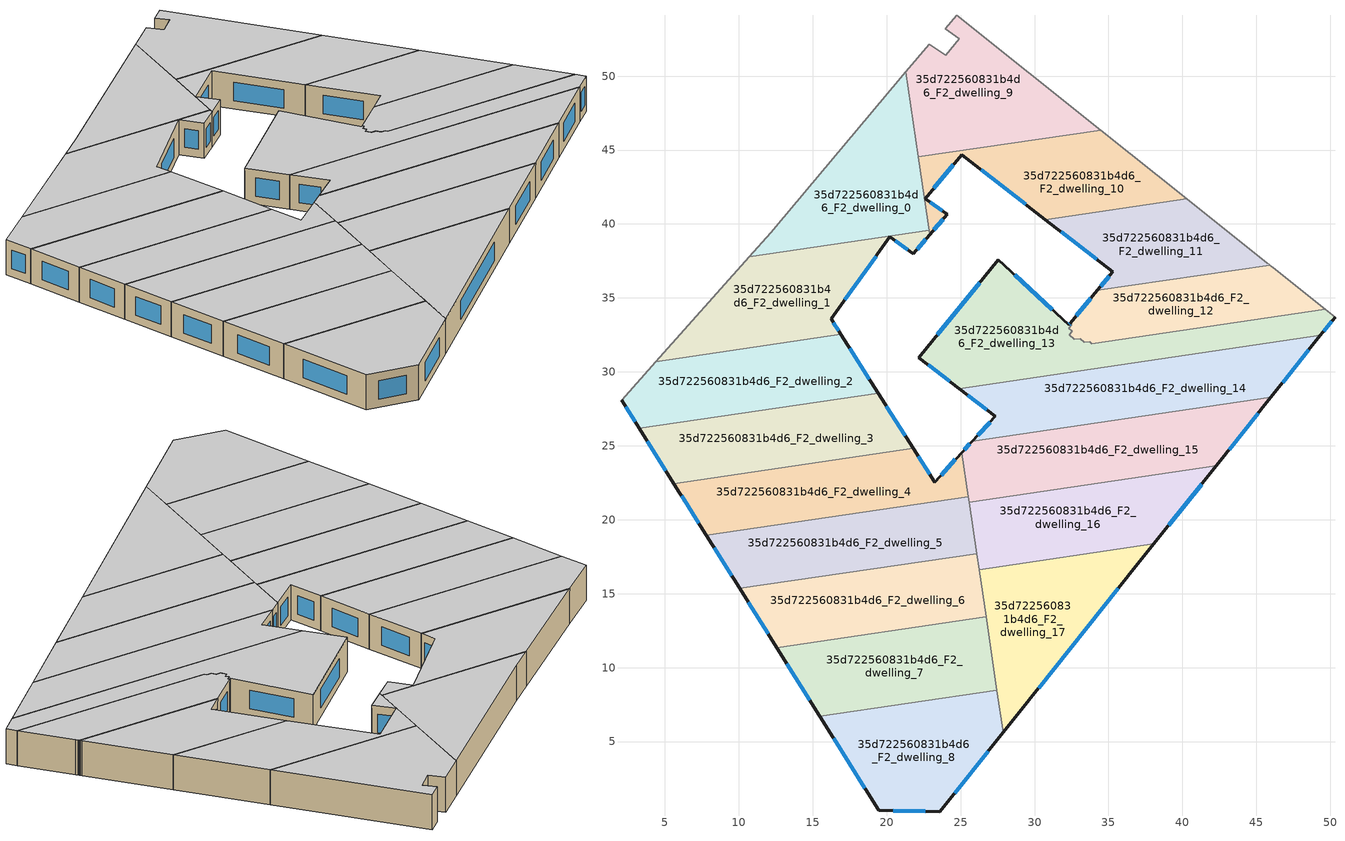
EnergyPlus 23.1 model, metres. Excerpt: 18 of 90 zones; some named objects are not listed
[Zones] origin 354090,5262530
35d722560831b4d6_F2_dwelling_0
 floor to 35d722560831b4d6_F1_dwelling_0 (EU_floor_Construction): 21.3,50.28 22.92,39.29 22.88,39.57 10.72,37.78 12.18,39.42 z6
 wall to 35d722560831b4d6_F2_dwelling_1 (EU_wall_Construction): 10.72,37.78 22.88,39.57 22.92,39.29 z6:9
 wall adiabatic (EU_wall_Construction): 21.3,50.28 12.18,39.42 10.72,37.78 z6:9
 wall to 35d722560831b4d6_F2_dwelling_9 (EU_wall_Construction): 22.15,44.54 21.3,50.28 z6:9
 wall to 35d722560831b4d6_F2_dwelling_10 (EU_wall_Construction): 22.92,39.29 22.15,44.54 z6:9
 ceiling to 35d722560831b4d6_F3_dwelling_0 (EU_floor_Construction): 22.92,39.29 21.3,50.28 12.18,39.42 10.72,37.78 22.88,39.57 z9
35d722560831b4d6_F2_dwelling_1
 floor to 35d722560831b4d6_F1_dwelling_1 (EU_floor_Construction): 22.88,39.57 22.92,39.29 21.79,37.99 20.22,39.14 16.24,33.58 16.9,32.53 4.39,30.69 10.72,37.78 z6
 wall outside (EU_wall_Construction): 16.9,32.53 16.24,33.58 20.22,39.14 21.79,37.99 22.92,39.29 z6:9
 wall to 35d722560831b4d6_F2_dwelling_2 (EU_wall_Construction): 4.39,30.69 16.9,32.53 z6:9
 wall adiabatic (EU_wall_Construction): 10.72,37.78 4.39,30.69 z6:9
 window (EU_Window_Construction): 17.17,34.88 19.28,37.83 / 16.75,32.77 16.39,33.33 / 22.05,38.29 22.65,38.98 / 20.59,38.87 21.42,38.26 z6.7:8.3
 ceiling to 35d722560831b4d6_F3_dwelling_1 (EU_floor_Construction): 16.9,32.53 16.24,33.58 20.22,39.14 21.79,37.99 22.92,39.29 22.88,39.57 10.72,37.78 4.39,30.69 z9
35d722560831b4d6_F2_dwelling_10
 floor to 35d722560831b4d6_F1_dwelling_10 (EU_floor_Construction): 40.29,41.71 30.73,40.3 25.08,44.69 22.6,41.71 24.09,40.64 22.92,39.29 22.15,44.54 34.47,46.35 z6
 wall outside (EU_wall_Construction): 22.92,39.29 24.09,40.64 22.6,41.71 25.08,44.69 30.73,40.3 z6:9
 wall to 35d722560831b4d6_F2_dwelling_9 (EU_wall_Construction): 34.47,46.35 22.15,44.54 z6:9
 wall adiabatic (EU_wall_Construction): 40.29,41.71 34.47,46.35 z6:9
 wall to 35d722560831b4d6_F2_dwelling_11 (EU_wall_Construction): 30.73,40.3 40.29,41.71 z6:9
 window (EU_Window_Construction): 23.18,42.41 24.49,43.99 / 23.74,40.89 22.95,41.46 / 23.19,39.61 23.82,40.32 / 26.4,43.66 29.4,41.33 z6.7:8.3
 ceiling to 35d722560831b4d6_F3_dwelling_10 (EU_floor_Construction): 40.29,41.71 34.47,46.35 22.15,44.54 22.92,39.29 24.09,40.64 22.6,41.71 25.08,44.69 30.73,40.3 z9
35d722560831b4d6_F2_dwelling_11
 floor to 35d722560831b4d6_F1_dwelling_11 (EU_floor_Construction): 45.75,37.35 45.86,37.26 45.91,37.22 34.23,35.5 35.28,36.77 30.73,40.3 40.29,41.71 z6
 wall outside (EU_wall_Construction): 30.73,40.3 35.28,36.77 34.23,35.5 z6:9
 wall adiabatic (EU_wall_Construction): 45.91,37.22 45.86,37.26 45.75,37.35 40.29,41.71 z6:9
 wall to 35d722560831b4d6_F2_dwelling_12 (EU_wall_Construction): 34.23,35.5 45.91,37.22 z6:9
 window (EU_Window_Construction): 31.8,39.47 34.22,37.6 / 35.04,36.47 34.48,35.8 z6.7:8.3
 ceiling to 35d722560831b4d6_F3_dwelling_11 (EU_floor_Construction): 45.91,37.22 45.86,37.26 45.75,37.35 40.29,41.71 30.73,40.3 35.28,36.77 34.23,35.5 z9
35d722560831b4d6_F2_dwelling_12
 floor to 35d722560831b4d6_F1_dwelling_12 (EU_floor_Construction): 49.65,34.24 33.88,31.92 33.74,32.05 33.36,31.99 33.08,32.25 32.7,32.2 32.35,32.52 32.54,32.75 32.32,32.96 32.52,33.19 32.4,33.29 34.23,35.5 45.91,37.22 46.02,37.13 46.12,37.05 z6
 wall outside (EU_wall_Construction): 34.23,35.5 32.4,33.29 z6:9
 wall adiabatic (EU_wall_Construction): 49.65,34.24 46.12,37.05 46.02,37.13 45.91,37.22 z6:9
 wall to 35d722560831b4d6_F2_dwelling_13 (EU_wall_Construction): 32.4,33.29 32.52,33.19 32.32,32.96 32.54,32.75 32.35,32.52 32.7,32.2 33.08,32.25 33.36,31.99 33.74,32.05 33.88,31.92 49.65,34.24 z6:9
 window (EU_Window_Construction): 33.8,34.98 32.83,33.81 z6.7:8.3
 ceiling to 35d722560831b4d6_F3_dwelling_12 (EU_floor_Construction): 49.65,34.24 46.12,37.05 46.02,37.13 45.91,37.22 34.23,35.5 32.4,33.29 32.52,33.19 32.32,32.96 32.54,32.75 32.35,32.52 32.7,32.2 33.08,32.25 33.36,31.99 33.74,32.05 33.88,31.92 z9
35d722560831b4d6_F2_dwelling_13
 floor to 35d722560831b4d6_F1_dwelling_13 (EU_floor_Construction): 49.65,34.24 50.32,33.71 49.33,32.47 24.9,28.87 22.17,30.96 27.54,37.6 32.31,33.18 32.4,33.29 32.52,33.19 32.32,32.96 32.54,32.75 32.35,32.52 32.7,32.2 33.08,32.25 33.36,31.99 33.74,32.05 33.88,31.92 z6
 wall outside (EU_wall_Construction): 32.4,33.29 32.31,33.18 27.54,37.6 22.17,30.96 24.9,28.87 / 49.33,32.47 50.32,33.71 z6:9
 wall adiabatic (EU_wall_Construction): 50.32,33.71 49.65,34.24 z6:9
 wall to 35d722560831b4d6_F2_dwelling_14 (EU_wall_Construction): 24.9,28.87 49.33,32.47 z6:9
 window (EU_Window_Construction): 26.28,36.04 23.43,32.52 / 31.19,34.21 28.66,36.56 / 32.38,33.26 32.33,33.2 / 49.56,32.76 50.08,33.41 / 22.81,30.47 24.26,29.36 z6.7:8.3
 ceiling to 35d722560831b4d6_F3_dwelling_13 (EU_floor_Construction): 49.33,32.47 50.32,33.71 49.65,34.24 33.88,31.92 33.74,32.05 33.36,31.99 33.08,32.25 32.7,32.2 32.35,32.52 32.54,32.75 32.32,32.96 32.52,33.19 32.4,33.29 32.31,33.18 27.54,37.6 22.17,30.96 24.9,28.87 z9
35d722560831b4d6_F2_dwelling_14
 floor to 35d722560831b4d6_F1_dwelling_14 (EU_floor_Construction): 49.33,32.47 45.99,28.29 25.8,25.31 27.35,26.99 24.9,28.87 z6
 wall outside (EU_wall_Construction): 24.9,28.87 27.35,26.99 25.8,25.31 / 45.99,28.29 49.33,32.47 z6:9
 wall to 35d722560831b4d6_F2_dwelling_15 (EU_wall_Construction): 25.8,25.31 45.99,28.29 z6:9
 window (EU_Window_Construction): 25.48,28.43 26.78,27.43 / 46.77,29.27 48.54,31.48 / 26.99,26.6 26.16,25.71 z6.7:8.3
 ceiling to 35d722560831b4d6_F3_dwelling_14 (EU_floor_Construction): 45.99,28.29 49.33,32.47 24.9,28.87 27.35,26.99 25.8,25.31 z9
35d722560831b4d6_F2_dwelling_15
 floor to 35d722560831b4d6_F1_dwelling_15 (EU_floor_Construction): 45.99,28.29 42.29,23.66 25.58,21.2 25.09,24.54 25.8,25.31 z6
 wall outside (EU_wall_Construction): 42.29,23.66 45.99,28.29 / 25.8,25.31 25.09,24.54 z6:9
 wall to 35d722560831b4d6_F2_dwelling_16 (EU_wall_Construction): 25.58,21.2 42.29,23.66 z6:9
 wall to 35d722560831b4d6_F2_dwelling_4 (EU_wall_Construction): 25.09,24.54 25.53,21.55 z6:9
 wall to 35d722560831b4d6_F2_dwelling_5 (EU_wall_Construction): 25.53,21.55 25.58,21.2 z6:9
 window (EU_Window_Construction): 43.16,24.74 45.12,27.2 / 25.63,25.13 25.25,24.73 z6.7:8.3
 ceiling to 35d722560831b4d6_F3_dwelling_15 (EU_floor_Construction): 42.29,23.66 45.99,28.29 25.8,25.31 25.09,24.54 25.58,21.2 z9
35d722560831b4d6_F2_dwelling_16
 floor to 35d722560831b4d6_F1_dwelling_16 (EU_floor_Construction): 42.29,23.66 38.07,18.37 26.25,16.63 25.58,21.2 z6
 wall outside (EU_wall_Construction): 38.07,18.37 42.29,23.66 z6:9
 wall to 35d722560831b4d6_F2_dwelling_17 (EU_wall_Construction): 26.25,16.63 38.07,18.37 z6:9
 wall to 35d722560831b4d6_F2_dwelling_5 (EU_wall_Construction): 25.58,21.2 26.09,17.72 z6:9
 wall to 35d722560831b4d6_F2_dwelling_6 (EU_wall_Construction): 26.09,17.72 26.25,16.63 z6:9
 window (EU_Window_Construction): 39.06,19.61 41.3,22.42 z6.7:8.3
 ceiling to 35d722560831b4d6_F3_dwelling_16 (EU_floor_Construction): 38.07,18.37 42.29,23.66 25.58,21.2 26.25,16.63 z9
35d722560831b4d6_F2_dwelling_17
 floor to 35d722560831b4d6_F1_dwelling_17 (EU_floor_Construction): 38.07,18.37 27.88,5.62 26.25,16.63 z6
 wall outside (EU_wall_Construction): 27.88,5.62 38.07,18.37 z6:9
 wall to 35d722560831b4d6_F2_dwelling_7 (EU_wall_Construction): 26.72,13.43 27.45,8.48 z6:9
 wall to 35d722560831b4d6_F2_dwelling_6 (EU_wall_Construction): 26.25,16.63 26.72,13.43 z6:9
 wall to 35d722560831b4d6_F2_dwelling_8 (EU_wall_Construction): 27.45,8.48 27.88,5.62 z6:9
 window (EU_Window_Construction): 30.27,8.61 35.67,15.38 z6.7:8.3
 ceiling to 35d722560831b4d6_F3_dwelling_17 (EU_floor_Construction): 27.88,5.62 38.07,18.37 26.25,16.63 z9
35d722560831b4d6_F2_dwelling_2
 floor to 35d722560831b4d6_F1_dwelling_2 (EU_floor_Construction): 16.9,32.53 19.43,28.55 3.27,26.18 2.07,28.09 4.39,30.69 z6
 wall outside (EU_wall_Construction): 19.43,28.55 16.9,32.53 / 2.07,28.09 3.27,26.18 z6:9
 wall adiabatic (EU_wall_Construction): 4.39,30.69 2.07,28.09 z6:9
 wall to 35d722560831b4d6_F2_dwelling_3 (EU_wall_Construction): 3.27,26.18 19.43,28.55 z6:9
 window (EU_Window_Construction): 18.83,29.49 17.49,31.6 / 2.35,27.64 2.99,26.63 z6.7:8.3
 ceiling to 35d722560831b4d6_F3_dwelling_2 (EU_floor_Construction): 19.43,28.55 16.9,32.53 4.39,30.69 2.07,28.09 3.27,26.18 z9
35d722560831b4d6_F2_dwelling_3
 floor to 35d722560831b4d6_F1_dwelling_3 (EU_floor_Construction): 19.43,28.55 21.8,24.82 5.62,22.44 3.27,26.18 z6
 wall outside (EU_wall_Construction): 21.8,24.82 19.43,28.55 / 3.27,26.18 5.62,22.44 z6:9
 wall to 35d722560831b4d6_F2_dwelling_4 (EU_wall_Construction): 5.62,22.44 21.8,24.82 z6:9
 window (EU_Window_Construction): 21.24,25.7 19.98,27.68 / 3.82,25.3 5.07,23.31 z6.7:8.3
 ceiling to 35d722560831b4d6_F3_dwelling_3 (EU_floor_Construction): 21.8,24.82 19.43,28.55 3.27,26.18 5.62,22.44 z9
35d722560831b4d6_F2_dwelling_4
 floor to 35d722560831b4d6_F1_dwelling_4 (EU_floor_Construction): 25.09,24.54 25.53,21.55 7.81,18.94 5.62,22.44 21.8,24.82 23.24,22.55 z6
 wall outside (EU_wall_Construction): 5.62,22.44 7.81,18.94 / 25.09,24.54 23.24,22.55 21.8,24.82 z6:9
 wall to 35d722560831b4d6_F2_dwelling_5 (EU_wall_Construction): 7.81,18.94 25.53,21.55 z6:9
 window (EU_Window_Construction): 6.13,21.61 7.29,19.76 / 22.9,23.08 22.14,24.29 / 24.65,24.08 23.68,23.02 z6.7:8.3
 ceiling to 35d722560831b4d6_F3_dwelling_4 (EU_floor_Construction): 25.53,21.55 25.09,24.54 23.24,22.55 21.8,24.82 5.62,22.44 7.81,18.94 z9
35d722560831b4d6_F2_dwelling_5
 floor to 35d722560831b4d6_F1_dwelling_5 (EU_floor_Construction): 25.53,21.55 26.09,17.72 10.06,15.36 7.81,18.94 z6
 wall outside (EU_wall_Construction): 7.81,18.94 10.06,15.36 z6:9
 wall to 35d722560831b4d6_F2_dwelling_6 (EU_wall_Construction): 10.06,15.36 26.09,17.72 z6:9
 window (EU_Window_Construction): 8.34,18.1 9.53,16.2 z6.7:8.3
 ceiling to 35d722560831b4d6_F3_dwelling_5 (EU_floor_Construction): 26.09,17.72 25.53,21.55 7.81,18.94 10.06,15.36 z9
35d722560831b4d6_F2_dwelling_6
 floor to 35d722560831b4d6_F1_dwelling_6 (EU_floor_Construction): 26.09,17.72 26.72,13.43 12.57,11.35 10.06,15.36 z6
 wall outside (EU_wall_Construction): 10.06,15.36 12.57,11.35 z6:9
 wall to 35d722560831b4d6_F2_dwelling_7 (EU_wall_Construction): 12.57,11.35 26.72,13.43 z6:9
 window (EU_Window_Construction): 10.65,14.42 11.98,12.29 z6.7:8.3
 ceiling to 35d722560831b4d6_F3_dwelling_6 (EU_floor_Construction): 26.72,13.43 26.09,17.72 10.06,15.36 12.57,11.35 z9
35d722560831b4d6_F2_dwelling_7
 floor to 35d722560831b4d6_F1_dwelling_7 (EU_floor_Construction): 26.72,13.43 27.45,8.48 15.47,6.72 12.57,11.35 z6
 wall outside (EU_wall_Construction): 12.57,11.35 15.47,6.72 z6:9
 wall to 35d722560831b4d6_F2_dwelling_8 (EU_wall_Construction): 15.47,6.72 27.45,8.48 z6:9
 window (EU_Window_Construction): 13.25,10.26 14.79,7.81 z6.7:8.3
 ceiling to 35d722560831b4d6_F3_dwelling_7 (EU_floor_Construction): 27.45,8.48 26.72,13.43 12.57,11.35 15.47,6.72 z9
35d722560831b4d6_F2_dwelling_8
 floor to 35d722560831b4d6_F1_dwelling_8 (EU_floor_Construction): 27.45,8.48 27.88,5.62 23.59,0.25 19.46,0.36 15.47,6.72 z6
 wall outside (EU_wall_Construction): 15.47,6.72 19.46,0.36 23.59,0.25 27.88,5.62 z6:9
 window (EU_Window_Construction): 16.41,5.23 18.53,1.85 / 24.6,1.51 26.87,4.36 / 20.43,0.33 22.62,0.28 z6.7:8.3
 ceiling to 35d722560831b4d6_F3_dwelling_8 (EU_floor_Construction): 23.59,0.25 27.88,5.62 27.45,8.48 15.47,6.72 19.46,0.36 z9
35d722560831b4d6_F2_dwelling_9
 floor to 35d722560831b4d6_F1_dwelling_9 (EU_floor_Construction): 34.47,46.35 22.15,44.54 21.3,50.28 22.87,52.16 24,51.41 24.92,52.54 23.97,53.19 24.74,54.11 z6
 wall adiabatic (EU_wall_Construction): 34.47,46.35 24.74,54.11 23.97,53.19 24.92,52.54 24,51.41 22.87,52.16 21.3,50.28 z6:9
 ceiling to 35d722560831b4d6_F3_dwelling_9 (EU_floor_Construction): 34.47,46.35 24.74,54.11 23.97,53.19 24.92,52.54 24,51.41 22.87,52.16 21.3,50.28 22.15,44.54 z9
[Building]
EU S2 Campaign: North Axis=0; Terrain=City; Solar Distribution=FullExterior
[Site:Location]
Budapest.Ferenc.Liszt.Intl.AP: Latitude=47.437; Longitude=19.256; Time Zone=1; Elevation=185
[SizingPeriod:WeatherFileDays]
AnnualSizingPeriod: Begin Month=1; Begin Day of Month=1; End Month=12; End Day of Month=31; Day of Week for Start Day=Monday; Use Weather File Daylight Saving Period=No; Use Weather File Rain and Snow Indicators=No
[MATERIAL]
EU_InternalMass_Material: Roughness=MediumRough; Thickness=0.1; Conductivity=1; Density=1800; Specific Heat=900; Thermal Absorptance=0.9; Solar Absorptance=0.7; Visible Absorptance=0.7
[MATERIAL:NOMASS] Roughness=MediumRough; Thermal Absorptance=0.9; Solar Absorptance=0.7; Visible Absorptance=0.7
Name | Thermal Resistance
EU_wall_NoMass | 0.832559
EU_floor_NoMass | 0.872794
[WINDOWMATERIAL:SIMPLEGLAZINGSYSTEM]
EU_Window_SimpleGlazing: UFactor=2.79869; Solar Heat Gain Coefficient=0.75; Visible Transmittance=0.75
[CONSTRUCTION]
EU_wall_Construction: EU_wall_NoMass
EU_floor_Construction: EU_floor_NoMass
EU_Window_Construction: EU_Window_SimpleGlazing
EU_InternalMass_Construction: EU_InternalMass_Material
[ZONE] Type=1; Multiplier=1; Ceiling Height=autocalculate; Floor Area=autocalculate; Part of Total Floor Area=Yes
Name | Volume
35d722560831b4d6_F2_dwelling_0 | 198.236
35d722560831b4d6_F2_dwelling_1 | 198.208
35d722560831b4d6_F2_dwelling_10 | 177.739
35d722560831b4d6_F2_dwelling_11 | 155.027
35d722560831b4d6_F2_dwelling_12 | 156.014
35d722560831b4d6_F2_dwelling_13 | 252.604
35d722560831b4d6_F2_dwelling_14 | 236.387
35d722560831b4d6_F2_dwelling_15 | 230.126
35d722560831b4d6_F2_dwelling_16 | 199.463
35d722560831b4d6_F2_dwelling_17 | 199.465
35d722560831b4d6_F2_dwelling_2 | 198.188
35d722560831b4d6_F2_dwelling_3 | 198.209
35d722560831b4d6_F2_dwelling_4 | 198.266
35d722560831b4d6_F2_dwelling_5 | 198.182
35d722560831b4d6_F2_dwelling_6 | 198.21
35d722560831b4d6_F2_dwelling_7 | 198.233
35d722560831b4d6_F2_dwelling_8 | 198.224
35d722560831b4d6_F2_dwelling_9 | 199.47
[INTERNALMASS] Construction=EU_InternalMass_Construction
Name | Zone or ZoneList | Surface Area
35d722560831b4d6_F2_dwelling_0_EU_InternalMass | 35d722560831b4d6_F2_dwelling_0 | 66.0766
35d722560831b4d6_F2_dwelling_1_EU_InternalMass | 35d722560831b4d6_F2_dwelling_1 | 66.0693
35d722560831b4d6_F2_dwelling_2_EU_InternalMass | 35d722560831b4d6_F2_dwelling_2 | 66.0629
35d722560831b4d6_F2_dwelling_3_EU_InternalMass | 35d722560831b4d6_F2_dwelling_3 | 66.0695
35d722560831b4d6_F2_dwelling_4_EU_InternalMass | 35d722560831b4d6_F2_dwelling_4 | 66.0885
35d722560831b4d6_F2_dwelling_5_EU_InternalMass | 35d722560831b4d6_F2_dwelling_5 | 66.0607
35d722560831b4d6_F2_dwelling_6_EU_InternalMass | 35d722560831b4d6_F2_dwelling_6 | 66.0701
35d722560831b4d6_F2_dwelling_7_EU_InternalMass | 35d722560831b4d6_F2_dwelling_7 | 66.0775
35d722560831b4d6_F2_dwelling_8_EU_InternalMass | 35d722560831b4d6_F2_dwelling_8 | 66.0748
35d722560831b4d6_F2_dwelling_9_EU_InternalMass | 35d722560831b4d6_F2_dwelling_9 | 66.49
35d722560831b4d6_F2_dwelling_10_EU_InternalMass | 35d722560831b4d6_F2_dwelling_10 | 59.2446
35d722560831b4d6_F2_dwelling_11_EU_InternalMass | 35d722560831b4d6_F2_dwelling_11 | 51.6784
35d722560831b4d6_F2_dwelling_12_EU_InternalMass | 35d722560831b4d6_F2_dwelling_12 | 51.9999
35d722560831b4d6_F2_dwelling_13_EU_InternalMass | 35d722560831b4d6_F2_dwelling_13 | 84.2034
35d722560831b4d6_F2_dwelling_14_EU_InternalMass | 35d722560831b4d6_F2_dwelling_14 | 78.7951
35d722560831b4d6_F2_dwelling_15_EU_InternalMass | 35d722560831b4d6_F2_dwelling_15 | 76.708
35d722560831b4d6_F2_dwelling_16_EU_InternalMass | 35d722560831b4d6_F2_dwelling_16 | 66.4874
35d722560831b4d6_F2_dwelling_17_EU_InternalMass | 35d722560831b4d6_F2_dwelling_17 | 66.4886
[OTHEREQUIPMENT] Fuel Type=Electricity; Design Level Calculation Method=Watts/Area; Power per Zone Floor Area=1; Fraction Latent=0; Fraction Radiant=0; Fraction Lost=0; Carbon Dioxide Generation Rate=0; EndUse Subcategory=EU_Step8_InternalGains
Name | Zone or ZoneList or Space or SpaceList | Schedule
EU_Step8_InternalGain_35d722560831b4d6_F2_dwelling_0_f000 | 35d722560831b4d6_F2_dwelling_0 | EU_Step8_GainSchedule_35d722560831b4d6_F2_dwelling_0_f000
EU_Step8_InternalGain_35d722560831b4d6_F2_dwelling_1_f000 | 35d722560831b4d6_F2_dwelling_1 | EU_Step8_GainSchedule_35d722560831b4d6_F2_dwelling_1_f000
EU_Step8_InternalGain_35d722560831b4d6_F2_dwelling_2_f000 | 35d722560831b4d6_F2_dwelling_2 | EU_Step8_GainSchedule_35d722560831b4d6_F2_dwelling_2_f000
EU_Step8_InternalGain_35d722560831b4d6_F2_dwelling_3_f000 | 35d722560831b4d6_F2_dwelling_3 | EU_Step8_GainSchedule_35d722560831b4d6_F2_dwelling_3_f000
EU_Step8_InternalGain_35d722560831b4d6_F2_dwelling_4_f000 | 35d722560831b4d6_F2_dwelling_4 | EU_Step8_GainSchedule_35d722560831b4d6_F2_dwelling_4_f000
EU_Step8_InternalGain_35d722560831b4d6_F2_dwelling_5_f000 | 35d722560831b4d6_F2_dwelling_5 | EU_Step8_GainSchedule_35d722560831b4d6_F2_dwelling_5_f000
EU_Step8_InternalGain_35d722560831b4d6_F2_dwelling_6_f000 | 35d722560831b4d6_F2_dwelling_6 | EU_Step8_GainSchedule_35d722560831b4d6_F2_dwelling_6_f000
EU_Step8_InternalGain_35d722560831b4d6_F2_dwelling_7_f000 | 35d722560831b4d6_F2_dwelling_7 | EU_Step8_GainSchedule_35d722560831b4d6_F2_dwelling_7_f000
EU_Step8_InternalGain_35d722560831b4d6_F2_dwelling_8_f000 | 35d722560831b4d6_F2_dwelling_8 | EU_Step8_GainSchedule_35d722560831b4d6_F2_dwelling_8_f000
EU_Step8_InternalGain_35d722560831b4d6_F2_dwelling_9_f000 | 35d722560831b4d6_F2_dwelling_9 | EU_Step8_GainSchedule_35d722560831b4d6_F2_dwelling_9_f000
EU_Step8_InternalGain_35d722560831b4d6_F2_dwelling_10_f000 | 35d722560831b4d6_F2_dwelling_10 | EU_Step8_GainSchedule_35d722560831b4d6_F2_dwelling_10_f000
EU_Step8_InternalGain_35d722560831b4d6_F2_dwelling_11_f000 | 35d722560831b4d6_F2_dwelling_11 | EU_Step8_GainSchedule_35d722560831b4d6_F2_dwelling_11_f000
EU_Step8_InternalGain_35d722560831b4d6_F2_dwelling_12_f000 | 35d722560831b4d6_F2_dwelling_12 | EU_Step8_GainSchedule_35d722560831b4d6_F2_dwelling_12_f000
EU_Step8_InternalGain_35d722560831b4d6_F2_dwelling_13_f000 | 35d722560831b4d6_F2_dwelling_13 | EU_Step8_GainSchedule_35d722560831b4d6_F2_dwelling_13_f000
EU_Step8_InternalGain_35d722560831b4d6_F2_dwelling_14_f000 | 35d722560831b4d6_F2_dwelling_14 | EU_Step8_GainSchedule_35d722560831b4d6_F2_dwelling_14_f000
EU_Step8_InternalGain_35d722560831b4d6_F2_dwelling_15_f000 | 35d722560831b4d6_F2_dwelling_15 | EU_Step8_GainSchedule_35d722560831b4d6_F2_dwelling_15_f000
EU_Step8_InternalGain_35d722560831b4d6_F2_dwelling_16_f000 | 35d722560831b4d6_F2_dwelling_16 | EU_Step8_GainSchedule_35d722560831b4d6_F2_dwelling_16_f000
EU_Step8_InternalGain_35d722560831b4d6_F2_dwelling_17_f000 | 35d722560831b4d6_F2_dwelling_17 | EU_Step8_GainSchedule_35d722560831b4d6_F2_dwelling_17_f000
[ZONEVENTILATION:DESIGNFLOWRATE] Schedule=EU_AlwaysOn; Design Flow Rate Calculation Method=AirChanges/Hour; Air Changes per Hour=0.475469; Ventilation Type=Natural; Fan Pressure Rise=0; Fan Total Efficiency=1; Constant Term Coefficient=1; Temperature Term Coefficient=0; Velocity Term Coefficient=0; Velocity Squared Term Coefficient=0; Minimum Indoor Temperature=-100; Maximum Indoor Temperature=100; Delta Temperature=-100; Minimum Outdoor Temperature=-100; Maximum Outdoor Temperature=100; Maximum Wind Speed=40
Name | Zone or ZoneList or Space or SpaceList
EU_ConstantAir_35d722560831b4d6_F2_dwelling_0 | 35d722560831b4d6_F2_dwelling_0
EU_ConstantAir_35d722560831b4d6_F2_dwelling_1 | 35d722560831b4d6_F2_dwelling_1
EU_ConstantAir_35d722560831b4d6_F2_dwelling_2 | 35d722560831b4d6_F2_dwelling_2
EU_ConstantAir_35d722560831b4d6_F2_dwelling_3 | 35d722560831b4d6_F2_dwelling_3
EU_ConstantAir_35d722560831b4d6_F2_dwelling_4 | 35d722560831b4d6_F2_dwelling_4
EU_ConstantAir_35d722560831b4d6_F2_dwelling_5 | 35d722560831b4d6_F2_dwelling_5
EU_ConstantAir_35d722560831b4d6_F2_dwelling_6 | 35d722560831b4d6_F2_dwelling_6
EU_ConstantAir_35d722560831b4d6_F2_dwelling_7 | 35d722560831b4d6_F2_dwelling_7
EU_ConstantAir_35d722560831b4d6_F2_dwelling_8 | 35d722560831b4d6_F2_dwelling_8
EU_ConstantAir_35d722560831b4d6_F2_dwelling_9 | 35d722560831b4d6_F2_dwelling_9
EU_ConstantAir_35d722560831b4d6_F2_dwelling_10 | 35d722560831b4d6_F2_dwelling_10
EU_ConstantAir_35d722560831b4d6_F2_dwelling_11 | 35d722560831b4d6_F2_dwelling_11
EU_ConstantAir_35d722560831b4d6_F2_dwelling_12 | 35d722560831b4d6_F2_dwelling_12
EU_ConstantAir_35d722560831b4d6_F2_dwelling_13 | 35d722560831b4d6_F2_dwelling_13
EU_ConstantAir_35d722560831b4d6_F2_dwelling_14 | 35d722560831b4d6_F2_dwelling_14
EU_ConstantAir_35d722560831b4d6_F2_dwelling_15 | 35d722560831b4d6_F2_dwelling_15
EU_ConstantAir_35d722560831b4d6_F2_dwelling_16 | 35d722560831b4d6_F2_dwelling_16
EU_ConstantAir_35d722560831b4d6_F2_dwelling_17 | 35d722560831b4d6_F2_dwelling_17
[HVACTEMPLATE:ZONE:IDEALLOADSAIRSYSTEM] System Availability Schedule=EU_AlwaysOn; Maximum Heating Supply Air Temperature=50; Minimum Cooling Supply Air Temperature=13; Maximum Heating Supply Air Humidity Ratio=0.0156; Minimum Cooling Supply Air Humidity Ratio=0.0077; Heating Limit=NoLimit; Cooling Limit=NoLimit; Heating Availability Schedule=EU_AlwaysOn; Cooling Availability Schedule=EU_CoolingOff; Dehumidification Control Type=ConstantSensibleHeatRatio; Cooling Sensible Heat Ratio=0.7; Dehumidification Setpoint=60; Humidification Control Type=None; Humidification Setpoint=30; Outdoor Air Method=None; Outdoor Air Flow Rate per Person=0.00944; Outdoor Air Flow Rate per Zone Floor Area=0; Outdoor Air Flow Rate per Zone=0; Demand Controlled Ventilation Type=None; Outdoor Air Economizer Type=NoEconomizer; Heat Recovery Type=None; Sensible Heat Recovery Effectiveness=0.7; Latent Heat Recovery Effectiveness=0.65
Name | Template Thermostat
35d722560831b4d6_F2_dwelling_0 | EU_HeatOnly_35d722560831b4d6_F2_dwelling_0
35d722560831b4d6_F2_dwelling_1 | EU_HeatOnly_35d722560831b4d6_F2_dwelling_1
35d722560831b4d6_F2_dwelling_2 | EU_HeatOnly_35d722560831b4d6_F2_dwelling_2
35d722560831b4d6_F2_dwelling_3 | EU_HeatOnly_35d722560831b4d6_F2_dwelling_3
35d722560831b4d6_F2_dwelling_4 | EU_HeatOnly_35d722560831b4d6_F2_dwelling_4
35d722560831b4d6_F2_dwelling_5 | EU_HeatOnly_35d722560831b4d6_F2_dwelling_5
35d722560831b4d6_F2_dwelling_6 | EU_HeatOnly_35d722560831b4d6_F2_dwelling_6
35d722560831b4d6_F2_dwelling_7 | EU_HeatOnly_35d722560831b4d6_F2_dwelling_7
35d722560831b4d6_F2_dwelling_8 | EU_HeatOnly_35d722560831b4d6_F2_dwelling_8
35d722560831b4d6_F2_dwelling_9 | EU_HeatOnly_35d722560831b4d6_F2_dwelling_9
35d722560831b4d6_F2_dwelling_10 | EU_HeatOnly_35d722560831b4d6_F2_dwelling_10
35d722560831b4d6_F2_dwelling_11 | EU_HeatOnly_35d722560831b4d6_F2_dwelling_11
35d722560831b4d6_F2_dwelling_12 | EU_HeatOnly_35d722560831b4d6_F2_dwelling_12
35d722560831b4d6_F2_dwelling_13 | EU_HeatOnly_35d722560831b4d6_F2_dwelling_13
35d722560831b4d6_F2_dwelling_14 | EU_HeatOnly_35d722560831b4d6_F2_dwelling_14
35d722560831b4d6_F2_dwelling_15 | EU_HeatOnly_35d722560831b4d6_F2_dwelling_15
35d722560831b4d6_F2_dwelling_16 | EU_HeatOnly_35d722560831b4d6_F2_dwelling_16
35d722560831b4d6_F2_dwelling_17 | EU_HeatOnly_35d722560831b4d6_F2_dwelling_17
[SIZING:ZONE] Zone Cooling Design Supply Air Temperature Input Method=SupplyAirTemperature; Zone Cooling Design Supply Air Temperature=13; Zone Heating Design Supply Air Temperature Input Method=SupplyAirTemperature; Zone Heating Design Supply Air Temperature=50; Zone Cooling Design Supply Air Humidity Ratio=0.008; Zone Heating Design Supply Air Humidity Ratio=0.008; Cooling Design Air Flow Method=DesignDay; Cooling Design Air Flow Rate=0; Cooling Minimum Air Flow per Zone Floor Area=0.000762; Cooling Minimum Air Flow=0; Cooling Minimum Air Flow Fraction=0.2; Heating Design Air Flow Method=DesignDay; Heating Design Air Flow Rate=0; Heating Maximum Air Flow per Zone Floor Area=0.002032; Heating Maximum Air Flow=0.141576; Heating Maximum Air Flow Fraction=0.3; Account for Dedicated Outdoor Air System=No; Dedicated Outdoor Air System Control Strategy=NeutralSupplyAir; Dedicated Outdoor Air Low Setpoint Temperature for Design=autosize; Dedicated Outdoor Air High Setpoint Temperature for Design=autosize; Zone Load Sizing Method=Sensible Load Only No Latent Load; Zone Latent Cooling Design Supply Air Humidity Ratio Input Method=HumidityRatioDifference; Zone Cooling Design Supply Air Humidity Ratio Difference=0.005; Zone Latent Heating Design Supply Air Humidity Ratio Input Method=HumidityRatioDifference; Zone Humidification Design Supply Air Humidity Ratio Difference=0.005
35d722560831b4d6_F2_dwelling_0; 35d722560831b4d6_F2_dwelling_1; 35d722560831b4d6_F2_dwelling_2; 35d722560831b4d6_F2_dwelling_3; 35d722560831b4d6_F2_dwelling_4; 35d722560831b4d6_F2_dwelling_5; 35d722560831b4d6_F2_dwelling_6; 35d722560831b4d6_F2_dwelling_7; 35d722560831b4d6_F2_dwelling_8; 35d722560831b4d6_F2_dwelling_9; 35d722560831b4d6_F2_dwelling_10; 35d722560831b4d6_F2_dwelling_11; 35d722560831b4d6_F2_dwelling_12; 35d722560831b4d6_F2_dwelling_13; 35d722560831b4d6_F2_dwelling_14; 35d722560831b4d6_F2_dwelling_15; 35d722560831b4d6_F2_dwelling_16; 35d722560831b4d6_F2_dwelling_17
[SCHEDULE:CONSTANT]
Name | Hourly Value
EU_AlwaysOn | 1
EU_CoolingOff | 0
[SCHEDULE:FILE] Column Number=1; Rows to Skip at Top=0; Number of Hours of Data=8760; Column Separator=Comma; Interpolate to Timestep=No; Minutes per Item=60; Adjust Schedule for Daylight Savings=Yes
Name | File
EU_Step8_GainSchedule_35d722560831b4d6_F2_dwelling_0_f000 | ../../schedules/35d722560831b4d6/35d722560831b4d6_F2_dwelling_0_f000_gain.csv
EU_Step8_GainSchedule_35d722560831b4d6_F2_dwelling_1_f000 | ../../schedules/35d722560831b4d6/35d722560831b4d6_F2_dwelling_1_f000_gain.csv
EU_Step8_GainSchedule_35d722560831b4d6_F2_dwelling_2_f000 | ../../schedules/35d722560831b4d6/35d722560831b4d6_F2_dwelling_2_f000_gain.csv
EU_Step8_GainSchedule_35d722560831b4d6_F2_dwelling_3_f000 | ../../schedules/35d722560831b4d6/35d722560831b4d6_F2_dwelling_3_f000_gain.csv
EU_Step8_GainSchedule_35d722560831b4d6_F2_dwelling_4_f000 | ../../schedules/35d722560831b4d6/35d722560831b4d6_F2_dwelling_4_f000_gain.csv
EU_Step8_GainSchedule_35d722560831b4d6_F2_dwelling_5_f000 | ../../schedules/35d722560831b4d6/35d722560831b4d6_F2_dwelling_5_f000_gain.csv
EU_Step8_GainSchedule_35d722560831b4d6_F2_dwelling_6_f000 | ../../schedules/35d722560831b4d6/35d722560831b4d6_F2_dwelling_6_f000_gain.csv
EU_Step8_GainSchedule_35d722560831b4d6_F2_dwelling_7_f000 | ../../schedules/35d722560831b4d6/35d722560831b4d6_F2_dwelling_7_f000_gain.csv
EU_Step8_GainSchedule_35d722560831b4d6_F2_dwelling_8_f000 | ../../schedules/35d722560831b4d6/35d722560831b4d6_F2_dwelling_8_f000_gain.csv
EU_Step8_GainSchedule_35d722560831b4d6_F2_dwelling_9_f000 | ../../schedules/35d722560831b4d6/35d722560831b4d6_F2_dwelling_9_f000_gain.csv
EU_Step8_GainSchedule_35d722560831b4d6_F2_dwelling_10_f000 | ../../schedules/35d722560831b4d6/35d722560831b4d6_F2_dwelling_10_f000_gain.csv
EU_Step8_GainSchedule_35d722560831b4d6_F2_dwelling_11_f000 | ../../schedules/35d722560831b4d6/35d722560831b4d6_F2_dwelling_11_f000_gain.csv
EU_Step8_GainSchedule_35d722560831b4d6_F2_dwelling_12_f000 | ../../schedules/35d722560831b4d6/35d722560831b4d6_F2_dwelling_12_f000_gain.csv
EU_Step8_GainSchedule_35d722560831b4d6_F2_dwelling_13_f000 | ../../schedules/35d722560831b4d6/35d722560831b4d6_F2_dwelling_13_f000_gain.csv
EU_Step8_GainSchedule_35d722560831b4d6_F2_dwelling_14_f000 | ../../schedules/35d722560831b4d6/35d722560831b4d6_F2_dwelling_14_f000_gain.csv
EU_Step8_GainSchedule_35d722560831b4d6_F2_dwelling_15_f000 | ../../schedules/35d722560831b4d6/35d722560831b4d6_F2_dwelling_15_f000_gain.csv
EU_Step8_GainSchedule_35d722560831b4d6_F2_dwelling_16_f000 | ../../schedules/35d722560831b4d6/35d722560831b4d6_F2_dwelling_16_f000_gain.csv
EU_Step8_GainSchedule_35d722560831b4d6_F2_dwelling_17_f000 | ../../schedules/35d722560831b4d6/35d722560831b4d6_F2_dwelling_17_f000_gain.csv
